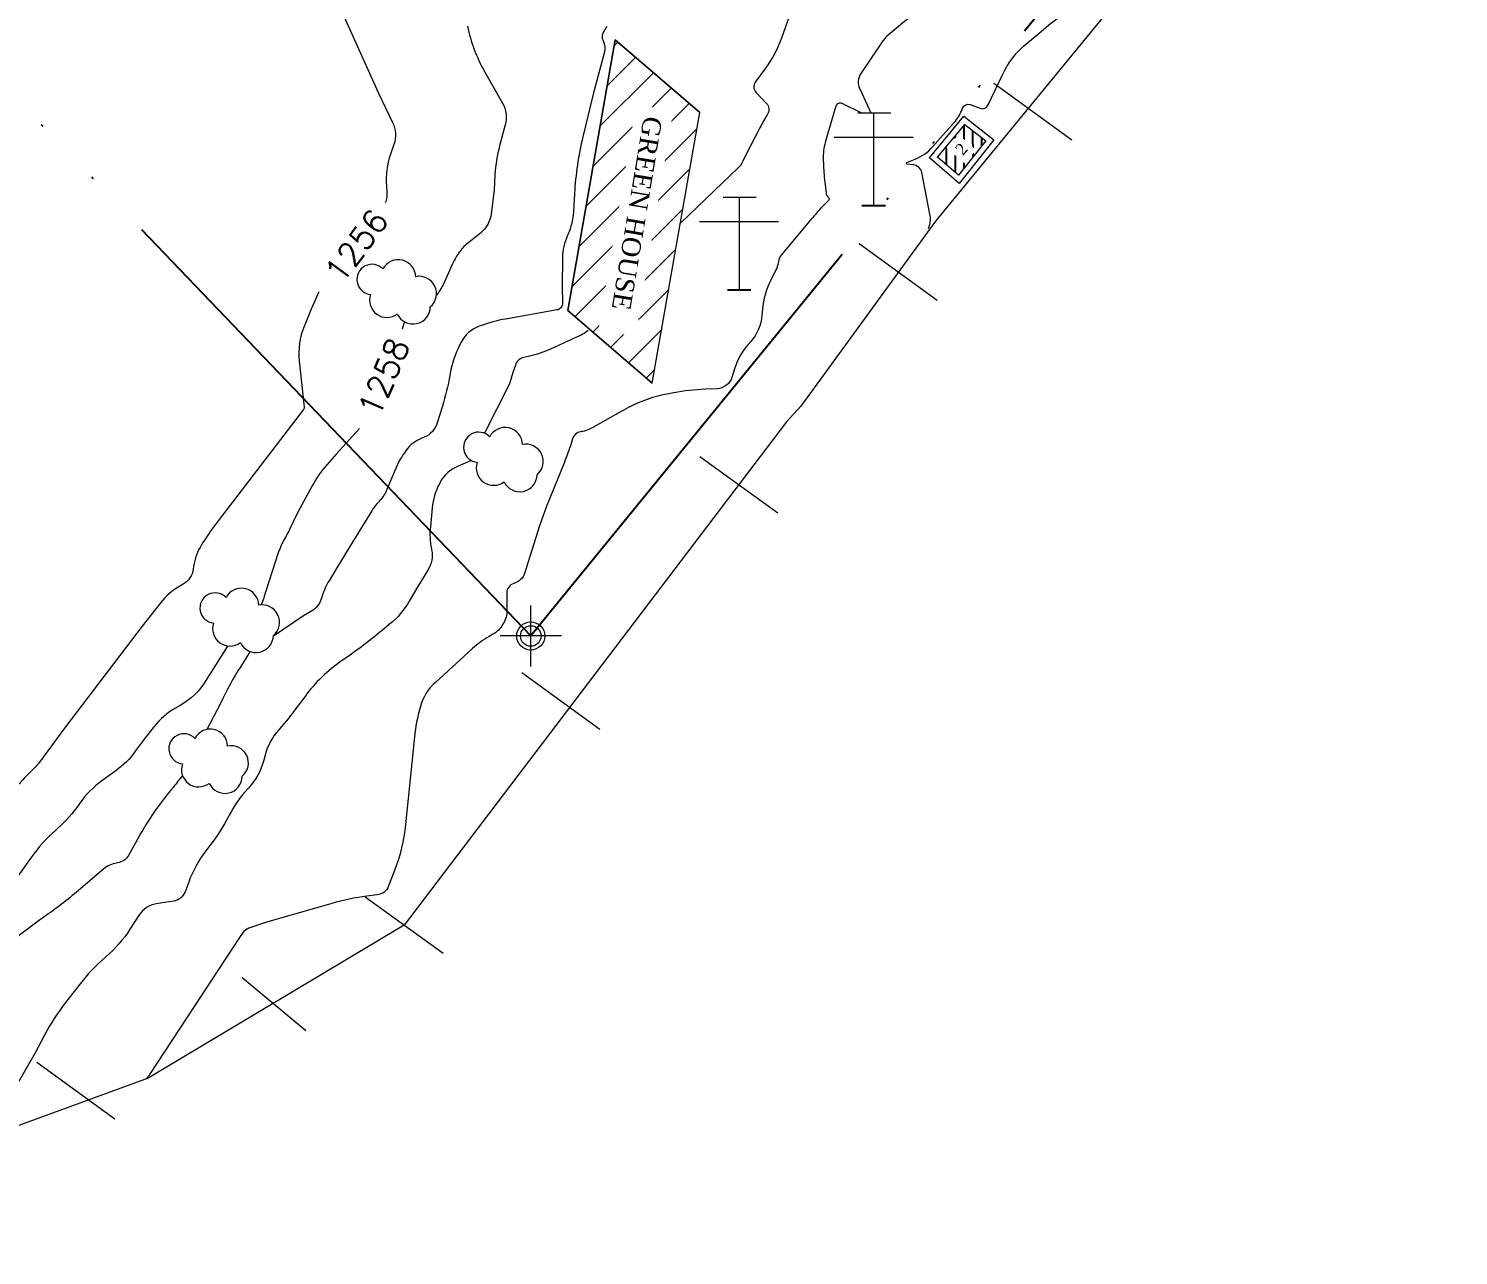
# Model space of a CAD drawing. Header units: metres. Extents: x 331672 to 331918, y 3055529 to 3055826.
# Drawn here: x 331782.2 to 331843.2, y 3055529.5 to 3055581.8 of the extents above; entities that cross this region are included whole.
import ezdxf

# ---------------------------------------------------------------- set-up
doc = ezdxf.new("R2010")
doc.units = ezdxf.units.M
doc.header["$MEASUREMENT"] = 0
doc.linetypes.add('ACAD_ISO06W100', pattern=[36, 24, -3, 0, -3, 0, -3, 0, -3])
for name, color, linetype, lineweight in [('BC', 7, 'Continuous', 20), ('Building', 7, 'Continuous', 20), ('Cont_Annotation', 7, 'Continuous', 15), ('Contour', 4, 'Continuous', 15), ('F', 10, 'Continuous', 20), ('GreenHouse', 94, 'Continuous', 20), ('Index_Contour', 8, 'Continuous', 20), ('Station', 50, 'Continuous', 13), ('TREE', 90, 'Continuous', 5)]:
    doc.layers.add(name, color=color, linetype=linetype, lineweight=lineweight)
doc.layers.add('House Drain', color=7, linetype='Continuous', lineweight=5, transparency=0.5)
doc.layers.add('POLE', color=7, linetype='Continuous')
doc.styles.add('CAD', font='times.ttf')
doc.styles.add('Cont_Anno', font='')
doc.styles.get('Cont_Anno').set_extended_font_data('romans', bold=True)

msp = doc.modelspace()

# ---------------------------------------------------------------- hatches: boundary and pattern name
h = msp.add_hatch()
h.set_pattern_fill('ANSI31', color=256, scale=3, angle=45)
h.set_pattern_definition([(90, (0, 0), (-0.375, 0), [])])
h.paths.add_polyline_path([(331822.821, 3055577.218), (331822.152, 3055577.74), (331820.988, 3055576.339), (331821.784, 3055575.657)])
h.paths.add_polyline_path([(331823.044, 3055577.044), (331822.821, 3055577.218), (331821.784, 3055575.657), (331821.882, 3055575.572)])
at = {"layer": 'GreenHouse', "true_color": 0x136734}
h = msp.add_hatch(dxfattribs=at)
h.set_pattern_fill('ANSI31', color=116, scale=8)
h.set_pattern_definition([(45, (0, 0), (-0.7071067812, 0.7071067812), [])])
h.paths.add_polyline_path([(331810.839, 3055578.242), (331807.228, 3055581.343), (331805.207, 3055569.795), (331808.818, 3055566.694)])
h.paths.add_polyline_path([(331805.199, 3055570.191), (331806.423, 3055571.416), (331806.158, 3055571.681), (331804.933, 3055570.456)], flags=9)

# ---------------------------------------------------------------- linework, layer by layer
at = {"layer": 'Building'}
msp.add_lwpolyline([(331820.988, 3055576.339), (331822.152, 3055577.74), (331823.044, 3055577.044), (331821.882, 3055575.572)], close=True, dxfattribs=at)
at = {"layer": 'Contour'}
for points, elevation in [([(331795.125, 3055589.264), (331795.326, 3055587.75, 0.026262), (331795.621, 3055586.145), (331795.714, 3055585.75, -0.225257), (331795.55, 3055584.927), (331795.292, 3055584.566, 0.217159), (331795.126, 3055583.795), (331795.136, 3055583.746, 0.05862), (331795.399, 3055582.932), (331797.135, 3055579.075), (331797.734, 3055577.824, -0.204079), (331797.791, 3055576.881), (331797.65, 3055576.464, 0.103672), (331797.472, 3055575.11), (331797.488, 3055574.864, -0.099839), (331797.435, 3055574.41, -0.099839)], 1256), ([(331815.717, 3055585.218), (331815.453, 3055584.505), (331814.591, 3055582.152), (331814.325, 3055581.416, -0.074368), (331813.645, 3055580.137), (331813.211, 3055579.54, 0.364997), (331813.238, 3055579.114), (331813.686, 3055578.638, -0.344138), (331813.734, 3055578.17), (331813.705, 3055578.123, 0.018672), (331813.409, 3055577.599), (331812.789, 3055576.408), (331812.682, 3055576.17, -0.107724), (331812.438, 3055575.837), (331812.162, 3055575.586), (331810.018, 3055573.52)], 1259), ([(331800.938, 3055581.935, 0.082806), (331801.661, 3055580.001), (331802.424, 3055578.651, -0.204621), (331802.544, 3055577.716), (331802.305, 3055576.823, 0.05249), (331802.105, 3055575.601), (331802.064, 3055574.931), (331801.941, 3055573.925, -0.203826), (331801.481, 3055573.098), (331800.931, 3055572.657, 0.079005), (331800.57, 3055572.264), (331800.542, 3055572.223, 0.046574), (331800.282, 3055571.753), (331799.914, 3055570.926, -0.033198), (331799.607, 3055570.449, -0.033198)], 1258), ([(331794.589, 3055570.588), (331794.263, 3055569.857), (331793.96, 3055569.105, 0.128834), (331793.756, 3055567.643), (331793.952, 3055565.803), (331793.967, 3055565.686, -0.206067), (331793.934, 3055565.563), (331790.291, 3055560.815, 0.024259), (331789.645, 3055559.887), (331789.584, 3055559.79, 0.112165), (331789.248, 3055558.87), (331789.232, 3055558.753, -0.239547), (331788.799, 3055558.108), (331788.657, 3055558.025, 0.098963), (331787.844, 3055557.323), (331787.052, 3055556.324), (331783.778, 3055552.024), (331782.833, 3055550.724, -0.047134), (331782.284, 3055550.095), (331782.248, 3055550.061, 0.03124), (331781.679, 3055549.448)], 1256), ([(331798.299, 3055569.288, -0.005192), (331798.221, 3055569.244)], 1258), ([(331806.087, 3055568.939, -0.049475), (331805.582, 3055568.653), (331804.477, 3055568.148, -0.053162), (331803.576, 3055567.841), (331803.331, 3055567.785, 0.270087), (331802.974, 3055567.46), (331802.871, 3055567.149), (331802.723, 3055566.668), (331801.658, 3055564.555)], 1259), ([(331796.331, 3055564.754), (331795.347, 3055563.678), (331794.942, 3055563.219, 0.058991), (331794.302, 3055562.306), (331793.673, 3055561.152), (331793.341, 3055560.445, -0.028431), (331793.189, 3055560.161), (331793.163, 3055560.118, 0.033264), (331793.013, 3055559.832), (331792.987, 3055559.775, 0.026783), (331792.861, 3055559.449), (331792.324, 3055557.82, -0.038987), (331792.127, 3055557.226, -0.038987)], 1258), ([(331801.063, 3055563.373), (331800.54, 3055563.154, 0.18236), (331799.747, 3055562.425), (331799.735, 3055562.402, 0.101402), (331799.427, 3055561.37), (331799.348, 3055560.562, 0.076369), (331799.392, 3055559.628), (331799.402, 3055559.579, -0.19632), (331799.244, 3055558.713), (331798.809, 3055558.007), (331798.451, 3055557.394, -0.092903), (331797.61, 3055556.402), (331797.294, 3055556.141, -0.022108), (331795.67, 3055554.909), (331795.562, 3055554.834, 0.085406), (331794.001, 3055553.323), (331793.664, 3055552.871, -0.019649), (331792.895, 3055551.914), (331792.862, 3055551.876, 0.118964), (331792.3, 3055550.818), (331792.241, 3055550.598, -0.125745), (331791.59, 3055549.411), (331791.556, 3055549.375, 0.067222), (331790.762, 3055548.245), (331790.736, 3055548.194, -0.042356), (331789.985, 3055547.011), (331789.767, 3055546.722, 0.075583), (331789.038, 3055545.396), (331788.882, 3055544.98, -0.278425), (331788.387, 3055544.576), (331787.652, 3055544.461, 0.220542), (331786.928, 3055543.993), (331786.528, 3055543.38, -0.072172), (331785.514, 3055542.214), (331785.477, 3055542.181, 0.050153), (331784.41, 3055541.052), (331783.785, 3055540.251, 0.045673), (331782.883, 3055538.861), (331782.469, 3055538.082), (331781.699, 3055536.744)], 1259), ([(331790.699, 3055555.472), (331789.774, 3055554, -0.127744), (331788.667, 3055552.932), (331788.476, 3055552.822, 0.098963), (331787.552, 3055552.023), (331787.135, 3055551.497), (331786.757, 3055550.977, -0.08304), (331785.929, 3055550.149), (331785.335, 3055549.718, 0.087021), (331784.388, 3055548.758), (331784.359, 3055548.717, -0.058724), (331783.459, 3055547.7), (331783.351, 3055547.602, 0.056313), (331782.32, 3055546.448), (331780.771, 3055544.29, -0.06358)], 1258), ([(331790.704, 3055555.476, -0.00041), (331790.699, 3055555.472)], 1258), ([(331791.634, 3055555.199, 0.010552), (331791.605, 3055555.154), (331791.26, 3055554.605, 0.033725), (331790.401, 3055553.021), (331789.813, 3055551.912)], 1258), ([(331788.77, 3055549.947, -0.016062), (331788.383, 3055549.452), (331788.273, 3055549.318, 0.046151), (331786.926, 3055547.351), (331786.466, 3055546.535, -0.237829), (331786.007, 3055546.216), (331785.957, 3055546.208, 0.145417), (331785.414, 3055545.958), (331784.429, 3055545.116, -0.024496), (331782.952, 3055543.968), (331782.853, 3055543.898, 0.018757), (331781.476, 3055542.851)], 1258)]:
    msp.add_lwpolyline(points, format="xyb", dxfattribs=dict(at, elevation=elevation))
for points, elevation in [([(331810.662, 3055577.23), (331810.662, 3055577.23)], 1258), ([(331798.221, 3055569.244), (331798.145, 3055569.003)], 1258), ([(331801.078, 3055563.403), (331801.063, 3055563.373)], 1259), ([(331791.681, 3055555.231), (331791.634, 3055555.199)], 1258), ([(331788.772, 3055549.95), (331788.77, 3055549.947)], 1258)]:
    msp.add_lwpolyline(points, dxfattribs=dict(at, elevation=elevation))
at = {"layer": 'F'}
for p, q in [((331823.396, 3055579.499), (331826.724, 3055577.087)), ((331817.643, 3055572.65), (331820.971, 3055570.239)), ((331810.849, 3055563.567), (331814.177, 3055561.155)), ((331803.255, 3055554.34), (331806.583, 3055551.928)), ((331796.562, 3055544.769, 1263.394), (331799.89, 3055542.357, 1263.394)), ((331791.325, 3055541.32), (331794.039, 3055539.055)), ((331782.56, 3055537.701, 1263.394), (331785.888, 3055535.289, 1263.394))]:
    msp.add_line(p, q, dxfattribs=at)
at = {"layer": 'F', "color": 240, "true_color": 0xed1f24, "elevation": 1263.394}
msp.add_lwpolyline([(331839.113, 3055595.975), (331828.941, 3055583.412), (331820.903, 3055573.614), (331815.154, 3055565.712), (331814.538, 3055565.039), (331798.226, 3055543.563), (331787.315, 3055537.027), (331777.805, 3055533.551), (331768.591, 3055529.458), (331753.805, 3055534.946), (331749.296, 3055548.404), (331744.321, 3055560.077), (331738.472, 3055576.927), (331732.318, 3055614.643), (331717.23, 3055621.58), (331715.547, 3055624.994), (331712.069, 3055632.329), (331710.014, 3055636.134)], dxfattribs=at)
at = {"layer": 'GreenHouse'}
msp.add_line((331808.818, 3055566.694, 1258.071), (331805.207, 3055569.795, 1258.071), dxfattribs=at)
at = {"layer": 'GreenHouse', "elevation": 1258.071}
for points in [[(331805.207, 3055569.795), (331807.228, 3055581.343)], [(331808.818, 3055566.694), (331810.839, 3055578.242), (331807.228, 3055581.343), (331805.207, 3055569.795), (331808.818, 3055566.694)], [(331807.228, 3055581.343), (331810.839, 3055578.242)], [(331808.818, 3055566.694), (331810.839, 3055578.242)]]:
    msp.add_lwpolyline(points, dxfattribs=at)
at = {"layer": 'House Drain', "lineweight": 5, "transparency": 33554559}
msp.add_lwpolyline([(331820.638, 3055576.31), (331822.114, 3055578.086), (331823.396, 3055577.087), (331821.917, 3055575.213), (331820.638, 3055576.31)], dxfattribs=at)
at = {"layer": 'Index_Contour', "elevation": 1260}
msp.add_lwpolyline([(331824.467, 3055586.387, -0.134226), (331823.799, 3055585.858), (331823.673, 3055585.802, 0.087606), (331822.56, 3055585.066), (331821.772, 3055584.33), (331820.909, 3055583.451), (331820.464, 3055582.963, -0.038702), (331819.579, 3055582.126), (331818.877, 3055581.554, 0.060605), (331818.747, 3055581.421), (331818.659, 3055581.307), (331817.72, 3055579.914, 0.271337), (331817.668, 3055579.254), (331818.143, 3055578.234)], format="xyb", dxfattribs=at)
at = {"layer": 'POLE', "lineweight": 18}
for p, q in [((331817.586, 3055578.234, 2527.063), (331818.993, 3055578.234, 2527.063)), ((331818.259, 3055578.234, 2527.063), (331818.259, 3055574.261, 2527.063)), ((331816.576, 3055577.195, 2527.063), (331819.942, 3055577.195, 2527.063)), ((331811.847, 3055574.63, 2527.063), (331813.255, 3055574.63, 2527.063)), ((331812.52, 3055574.63, 2527.063), (331812.52, 3055570.657, 2527.063)), ((331810.837, 3055573.591, 2527.063), (331814.203, 3055573.591, 2527.063))]:
    msp.add_line(p, q, dxfattribs=at)
at = {"layer": 'POLE'}
for p, q in [((331818.762, 3055574.258, 1267.961), (331817.762, 3055574.258, 1267.961)), ((331813.02, 3055570.657, 2527.063), (331812.02, 3055570.657, 2527.063))]:
    msp.add_line(p, q, dxfattribs=at)
at = {"layer": 'Station', "linetype": 'Continuous', "lineweight": 18}
for points in [[(331804.938, 3055555.901), (331803.633, 3055555.901), (331803.633, 3055557.206)], [(331803.633, 3055554.596), (331803.633, 3055555.901), (331802.328, 3055555.901)]]:
    msp.add_lwpolyline(points, dxfattribs=at)
for radius in [0.601, 0.438]:
    msp.add_circle((331803.633, 3055555.901), radius, dxfattribs=at)
at = {"layer": 'TREE'}
for centre, radius, start, end in [((331796.86, 3055571.12), 0.647, 43.71829, 264.14596), ((331797.983, 3055571.224), 0.74, 1.16471, 152.34027), ((331798.87, 3055570.514), 0.74, 310.13905, 101.50825), ((331797.493, 3055570.236), 0.74, 161.04705, 306.94423), ((331798.607, 3055569.96), 0.74, 205.23169, 359.11654), ((331801.414, 3055563.956), 0.647, 43.71829, 264.14596), ((331802.537, 3055564.06), 0.74, 1.16471, 152.34027), ((331803.424, 3055563.35), 0.74, 310.13905, 101.50825), ((331802.047, 3055563.072), 0.74, 161.04705, 306.94423), ((331803.161, 3055562.796), 0.74, 205.23169, 359.11654), ((331790.164, 3055557.094), 0.647, 43.71829, 264.14596), ((331791.287, 3055557.198), 0.74, 1.16471, 152.34027), ((331792.174, 3055556.488), 0.74, 310.13905, 101.50825), ((331790.797, 3055556.21), 0.74, 161.04705, 306.94423), ((331791.911, 3055555.934), 0.74, 205.23169, 359.11654), ((331788.835, 3055551.083), 0.647, 43.71829, 264.14596), ((331789.958, 3055551.187), 0.74, 1.16471, 152.34027), ((331790.845, 3055550.477), 0.74, 310.13905, 101.50825), ((331789.468, 3055550.199), 0.74, 161.04705, 306.94423), ((331790.582, 3055549.923), 0.74, 205.23169, 359.11654)]:
    msp.add_arc(centre, radius, start, end, dxfattribs=at)

# ---------------------------------------------------------------- texts
at = {"layer": 'Cont_Annotation', "style": 'Cont_Anno'}
for s, rotation, p in [('1256', 53.3273, (331795.572, 3055570.883, 1256)), ('1258', 66.88693, (331797.148, 3055565.179, 1258))]:
    msp.add_text(s, height=1, rotation=rotation, dxfattribs=at).set_placement(p)

# ---------------------------------------------------------------- next in the draw order: texts
at = {"layer": 'BC', "insert": (331809.249, 3055577.996), "char_height": 0.8, "attachment_point": 1, "rotation": 260.51714, "style": 'CAD', "bg_fill": 3, "box_fill_scale": 1.5, "bg_fill_color": 256, "bg_fill_transparency": 0}
msp.add_mtext_dynamic_manual_height_columns('GREEN HOUSE', width=8.96685, gutter_width=1, heights=[0], dxfattribs=at)

# ---------------------------------------------------------------- next in the draw order: linework, layer by layer
at = {"layer": 'Contour', "elevation": 1258}
msp.add_lwpolyline([(331806.872, 3055581.918, 0.057953), (331806.726, 3055581.662), (331806.706, 3055581.616, 0.209516), (331806.704, 3055581.343), (331806.746, 3055581.239, -0.170899), (331806.771, 3055580.84), (331806.289, 3055579.036), (331805.858, 3055577.209, 0.04468), (331805.498, 3055574.783), (331805.45, 3055574.006, -0.092097), (331805.218, 3055573.045), (331805.198, 3055573, 0.103784), (331804.988, 3055572.038), (331804.967, 3055570.82), (331804.991, 3055570.118, -0.17768), (331804.939, 3055569.949), (331804.909, 3055569.909, -0.200145), (331804.76, 3055569.817), (331802.557, 3055569.432, 0.049257), (331801.48, 3055569.137), (331801.407, 3055569.11, 0.195636), (331800.667, 3055568.447), (331800.598, 3055568.31, 0.076349), (331800.198, 3055567.118), (331800.181, 3055567.027, -0.031656), (331799.86, 3055565.711), (331799.639, 3055564.994, -0.230571), (331799.091, 3055564.39), (331798.961, 3055564.336, 0.138989), (331798.33, 3055563.845), (331798.3, 3055563.805, 0.065317), (331797.89, 3055563.094), (331797.491, 3055562.147, -0.090111), (331797.185, 3055561.67), (331797.152, 3055561.633, 0.050121), (331796.807, 3055561.176), (331796.409, 3055560.527), (331795.906, 3055559.716), (331795.315, 3055558.742), (331795.027, 3055558.26, 0.063336), (331794.716, 3055557.56), (331794.693, 3055557.484, -0.194806), (331794.282, 3055556.962), (331793.932, 3055556.755), (331792.649, 3055555.887)], format="xyb", dxfattribs=at)
at = {"layer": 'Index_Contour', "elevation": 1260}
msp.add_lwpolyline([(331817.722, 3055578.234), (331816.912, 3055578.628, 0.456775), (331816.655, 3055578.516), (331816.308, 3055577.361), (331816.197, 3055576.969, 0.083005), (331816.114, 3055576.267), (331816.124, 3055575.994, 0.020017), (331816.188, 3055575.173), (331816.231, 3055574.799, 0.171682), (331816.3, 3055574.653), (331816.335, 3055574.617, -0.40368), (331816.335, 3055574.494), (331816.071, 3055574.218, 0.018793), (331815.516, 3055573.597), (331814.32, 3055572.158, 0.141675), (331814.195, 3055571.882), (331814.187, 3055571.832, -0.079879), (331814.093, 3055571.536), (331813.857, 3055571.059, 0.097111), (331813.515, 3055569.848), (331813.491, 3055569.587, -0.164536), (331813.017, 3055568.473), (331812.906, 3055568.346, 0.10645), (331812.344, 3055567.348), (331812.212, 3055566.935, -0.158515), (331811.991, 3055566.621), (331811.951, 3055566.59, -0.161995), (331811.592, 3055566.458), (331811.07, 3055566.435, 0.038914), (331809.738, 3055566.277), (331809.287, 3055566.189, 0.052802), (331808.372, 3055565.914), (331808.326, 3055565.895, 0.033411), (331807.464, 3055565.473), (331806.278, 3055564.796, -0.093419), (331805.797, 3055564.625), (331805.748, 3055564.617, 0.291837), (331805.416, 3055564.327), (331805.352, 3055564.121, -0.022564), (331805.067, 3055563.321), (331804.29, 3055561.404), (331803.998, 3055560.608), (331803.362, 3055558.574, -0.248995), (331802.961, 3055558.165), (331802.903, 3055558.145, 0.329972), (331802.611, 3055557.738), (331802.614, 3055556.995, -0.143378), (331802.459, 3055556.431), (331802.433, 3055556.388, -0.132266), (331802.016, 3055555.974), (331801.854, 3055555.88, 0.054891), (331801.148, 3055555.361), (331799.575, 3055553.932, 0.145385), (331798.926, 3055552.891), (331798.912, 3055552.843, 0.047182), (331798.67, 3055551.597), (331798.283, 3055547.847, -0.068426), (331797.818, 3055545.888), (331797.569, 3055545.23, -0.284911), (331797.083, 3055544.846), (331796.637, 3055544.789, 0.039525), (331795.15, 3055544.483), (331792.315, 3055543.674), (331791.609, 3055543.423, 0.162649), (331791.336, 3055543.215), (331791.204, 3055543.026), (331787.365, 3055537.179, -0.019676), (331787.294, 3055537.079), (331787.226, 3055536.991)], format="xyb", dxfattribs=at)
at = {"layer": 'Station', "linetype": 'ACAD_ISO06W100', "lineweight": 25}
msp.add_lwpolyline([(331843.21, 3055620.872), (331839.867, 3055600.321), (331803.633, 3055555.901), (331762.843, 3055598.545), (331725.708, 3055622.952), (331725.612, 3055633.925)], dxfattribs=at)

# ---------------------------------------------------------------- next in the draw order: texts
at = {"layer": 'BC', "insert": (331821.734, 3055576.762), "char_height": 0.5, "attachment_point": 1, "rotation": 48.6562, "style": 'CAD', "bg_fill": 3, "box_fill_scale": 1.5, "bg_fill_color": 256, "bg_fill_transparency": 0}
msp.add_mtext_dynamic_manual_height_columns('\\pxqc;2', width=0.25, gutter_width=1, heights=[0], dxfattribs=at)

# ---------------------------------------------------------------- next in the draw order: linework, layer by layer
at = {"layer": 'Contour', "elevation": 1261}
msp.add_lwpolyline([(331820.604, 3055573.295), (331820.642, 3055573.424, 0.127411), (331820.665, 3055573.903), (331820.315, 3055575.681, 0.334279), (331819.953, 3055576.013), (331819.68, 3055576.043, -0.696459), (331819.671, 3055576.106), (331820.03, 3055576.254, 0.119411), (331820.772, 3055576.781), (331821.699, 3055577.826, 0.090014), (331822.017, 3055578.337), (331822.057, 3055578.437, -0.405194), (331822.383, 3055578.582), (331822.802, 3055578.428, 0.390819), (331823.153, 3055578.573), (331823.739, 3055579.82, -0.11534), (331824.827, 3055581.227), (331825.404, 3055581.706, -0.023911), (331827.263, 3055583.115)], format="xyb", dxfattribs=at)

doc.saveas('drawing.dxf')
